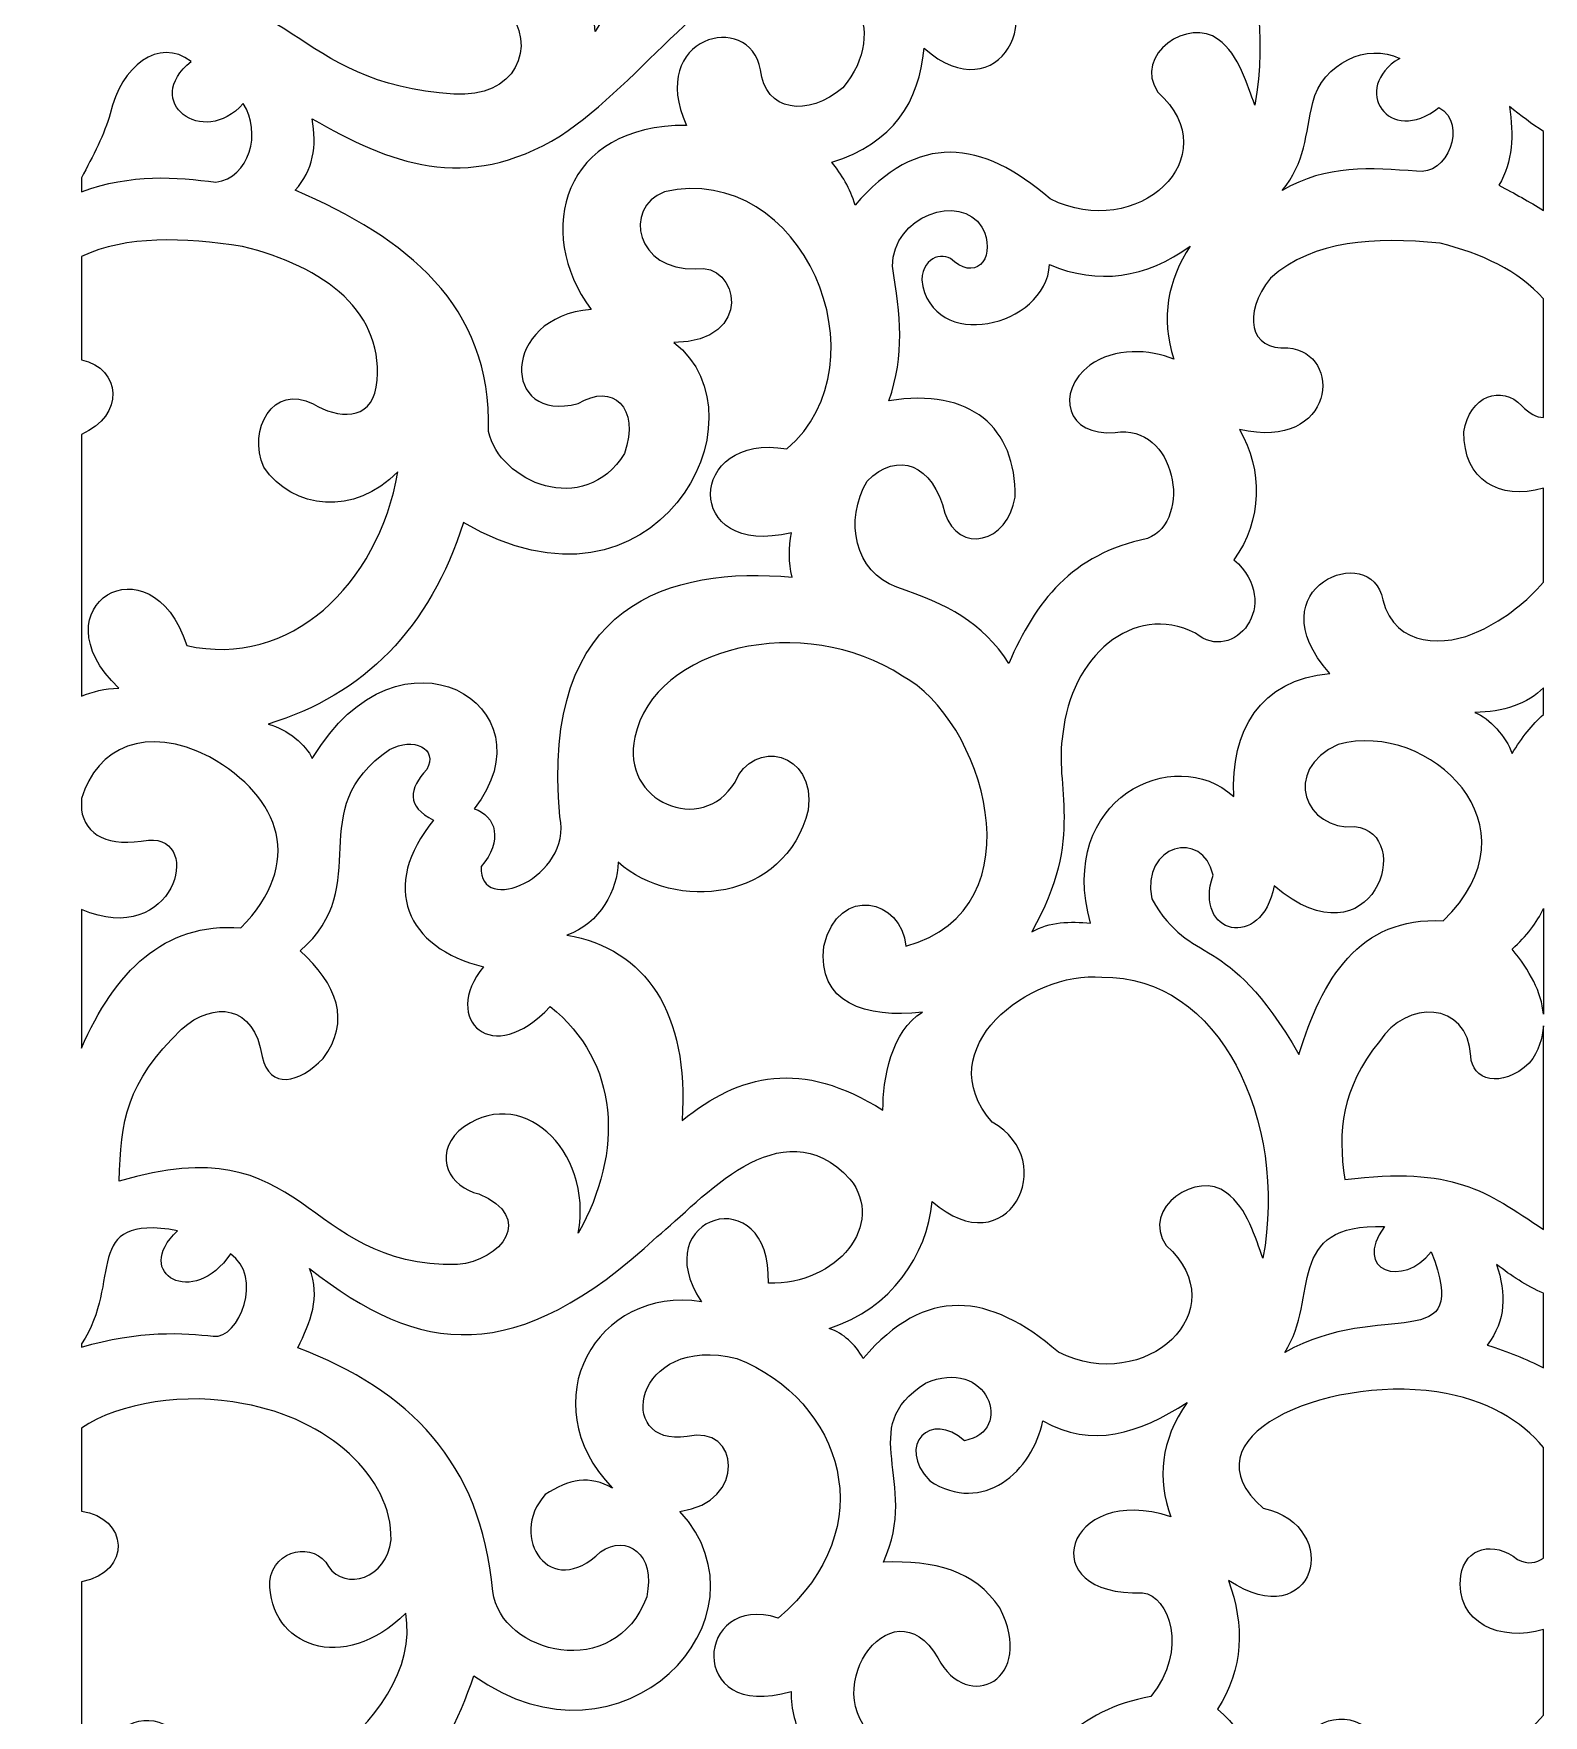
# Model space of a CAD drawing. Header units: centimetres. Extents: x -61 to 59, y -102 to 102.
# Drawn here: x -61 to -11.1, y -49.6 to 5.9 of the extents above; entities that cross this region are included whole.
import ezdxf

# ---------------------------------------------------------------- set-up
doc = ezdxf.new("R2010")
doc.units = ezdxf.units.CM
doc.header["$MEASUREMENT"] = 0
doc.layers.add('layer 1', color=7, linetype='Continuous')

msp = doc.modelspace()

# ---------------------------------------------------------------- linework, layer by layer
at = {"layer": 'layer 1', "color": 177}
for points, knots in [([(-47.17869, 19.18254), (-48.12421, 19.40841), (-48.16602, 20.54622), (-47.34706, 20.96128), (-47.34706, 20.96128), (-47.74066, 22.16985), (-50.29319, 21.0318), (-50.28095, 19.31227), (-50.28095, 19.31227), (-50.19797, 17.55398), (-50.2921, 16.01241), (-51.69358, 14.89542), (-51.69358, 14.89542), (-50.78272, 14.0895), (-50.25472, 13.17414), (-50.56903, 12.01797), (-50.56903, 12.01797), (-51.31139, 10.15633), (-52.92302, 10.61216), (-53.12205, 11.7773), (-53.12205, 11.7773), (-53.21159, 13.53609), (-55.30405, 13.3037), (-56.37072, 11.57967), (-56.37072, 11.57967), (-57.21999, 10.21573), (-57.54542, 9.0373), (-57.44581, 7.17041), (-57.44581, 7.17041), (-52.56531, 7.80266), (-52.47169, 4.25697), (-47.11823, 3.93129), (-47.11823, 3.93129), (-45.12601, 3.77405), (-44.28771, 5.46731), (-45.39342, 6.80161), (-45.39342, 6.80161), (-48.13878, 7.43852), (-47.2131, 9.98483), (-45.05166, 9.69696), (-45.05166, 9.69696), (-43.22343, 9.32042), (-42.58026, 7.97521), (-42.45056, 5.99951), (-42.45056, 5.99951), (-40.75344, 8.57448), (-41.63214, 12.47803), (-43.70748, 12.85594), (-43.70748, 12.85594), (-45.16601, 10.90348), (-47.1383, 12.51285), (-45.7348, 14.17203), (-45.7348, 14.17203), (-48.69024, 15.01027), (-48.86226, 18.03565), (-47.17869, 19.18254)], [0, 0, 0, 0, 0.06666667, 0.06666667, 0.06666667, 0.06666667, 0.13333333, 0.13333333, 0.13333333, 0.13333333, 0.2, 0.2, 0.2, 0.2, 0.26666667, 0.26666667, 0.26666667, 0.26666667, 0.33333333, 0.33333333, 0.33333333, 0.33333333, 0.4, 0.4, 0.4, 0.4, 0.46666667, 0.46666667, 0.46666667, 0.46666667, 0.53333333, 0.53333333, 0.53333333, 0.53333333, 0.6, 0.6, 0.6, 0.6, 0.66666667, 0.66666667, 0.66666667, 0.66666667, 0.73333333, 0.73333333, 0.73333333, 0.73333333, 0.8, 0.8, 0.8, 0.8, 0.86666667, 0.86666667, 0.86666667, 0.86666667, 1, 1, 1, 1]), ([(-20.65993, 3.56565), (-19.82504, 8.11513), (-22.09404, 12.927), (-25.9794, 12.84465), (-25.9794, 12.84465), (-28.37261, 13.07529), (-31.73582, 10.47894), (-29.60836, 8.06553), (-29.60836, 8.06553), (-27.3053, 6.76927), (-29.10604, 3.25725), (-31.5876, 5.44351), (-31.5876, 5.44351), (-31.75148, 3.67942), (-32.58772, 2.31881), (-34.63707, 1.67709), (-34.63707, 1.67709), (-34.30482, 1.2759), (-34.03211, 0.81877), (-33.86557, 0.26187), (-33.86557, 0.26187), (-31.81039, 2.67186), (-29.68981, 2.43936), (-27.42054, 0.46625), (-27.42054, 0.46625), (-24.54667, -0.97396), (-21.48755, 1.86029), (-23.86003, 3.9875), (-23.86003, 3.9875), (-24.72382, 5.24096), (-22.79756, 6.48308), (-21.87005, 5.72973), (-21.87005, 5.72973), (-21.17269, 5.23892), (-20.90871, 4.20858), (-20.65993, 3.56565)], [0, 0, 0, 0, 0.1, 0.1, 0.1, 0.1, 0.2, 0.2, 0.2, 0.2, 0.3, 0.3, 0.3, 0.3, 0.4, 0.4, 0.4, 0.4, 0.5, 0.5, 0.5, 0.5, 0.6, 0.6, 0.6, 0.6, 0.7, 0.7, 0.7, 0.7, 0.8, 0.8, 0.8, 0.8, 1, 1, 1, 1]), ([(-51.80365, 3.11043), (-51.6347, 2.21238), (-51.77337, 1.41273), (-52.36162, 0.75681), (-52.36162, 0.75681), (-48.70157, -0.83523), (-45.8666, -3.00024), (-45.97828, -7.21145), (-45.97828, -7.21145), (-45.61203, -8.87405), (-42.82435, -10.08719), (-41.48426, -7.94175), (-41.48426, -7.94175), (-40.95838, -6.39894), (-41.86901, -5.59996), (-43.01293, -6.28436), (-43.01293, -6.28436), (-45.5586, -6.98672), (-45.5985, -3.43083), (-42.58993, -3.17852), (-42.58993, -3.17852), (-44.497, -0.60715), (-43.50249, 2.92789), (-39.43767, 2.89371), (-39.43767, 2.89371), (-40.76542, 5.82453), (-37.36415, 6.72695), (-36.98787, 4.72536), (-36.98787, 4.72536), (-36.84902, 3.36002), (-35.4357, 3.14331), (-34.26763, 4.14052), (-34.26763, 4.14052), (-32.66383, 6.05261), (-34.04912, 8.26344), (-36.1905, 8.05575), (-36.1905, 8.05575), (-38.53644, 8.01314), (-40.85103, 4.36174), (-43.60263, 2.54956), (-43.60263, 2.54956), (-46.75492, 0.6242), (-49.26113, 1.65525), (-51.80365, 3.11043)], [0, 0, 0, 0, 0.08333333, 0.08333333, 0.08333333, 0.08333333, 0.16666667, 0.16666667, 0.16666667, 0.16666667, 0.25, 0.25, 0.25, 0.25, 0.33333333, 0.33333333, 0.33333333, 0.33333333, 0.41666667, 0.41666667, 0.41666667, 0.41666667, 0.5, 0.5, 0.5, 0.5, 0.58333333, 0.58333333, 0.58333333, 0.58333333, 0.66666667, 0.66666667, 0.66666667, 0.66666667, 0.75, 0.75, 0.75, 0.75, 0.83333333, 0.83333333, 0.83333333, 0.83333333, 1, 1, 1, 1]), ([(-59.42762, 1.16585), (-59.04524, 1.86999), (-58.65446, 2.62315), (-58.47594, 3.27937), (-58.47594, 3.27937), (-58.1034, 4.85993), (-56.8884, 5.81805), (-55.80031, 5.00789), (-55.80031, 5.00789), (-57.45228, 3.68562), (-55.41705, 2.12088), (-54.07923, 3.61468), (-54.07923, 3.61468), (-53.45283, 2.65516), (-53.88618, 1.16003), (-54.98101, 1.01749), (-54.98101, 1.01749), (-56.28794, 1.19239), (-57.77292, 1.3115), (-59.42762, 0.7002), (-59.42762, 0.7002), (-59.42762, 0.7002), (-59.42762, 1.16585), (-59.42762, 1.16585)], [0, 0, 0, 0, 0.14285714, 0.14285714, 0.14285714, 0.14285714, 0.28571429, 0.28571429, 0.28571429, 0.28571429, 0.42857143, 0.42857143, 0.42857143, 0.42857143, 0.57142857, 0.57142857, 0.57142857, 0.57142857, 0.71428571, 0.71428571, 0.71428571, 0.71428571, 1, 1, 1, 1]), ([(-15.87441, 5.10878), (-16.93532, 5.6336), (-18.42845, 4.95193), (-18.74777, 3.64907), (-18.74777, 3.64907), (-18.99193, 2.62652), (-18.99046, 1.64885), (-19.75985, 0.74554), (-19.75985, 0.74554), (-18.30211, 1.60858), (-16.81082, 1.49243), (-15.31548, 1.38182), (-15.31548, 1.38182), (-14.30431, 1.21261), (-13.60961, 2.92966), (-14.57668, 3.49048), (-14.57668, 3.49048), (-16.22258, 2.16448), (-17.53846, 4.12477), (-15.87441, 5.10878)], [0, 0, 0, 0, 0.16666667, 0.16666667, 0.16666667, 0.16666667, 0.33333333, 0.33333333, 0.33333333, 0.33333333, 0.5, 0.5, 0.5, 0.5, 0.66666667, 0.66666667, 0.66666667, 0.66666667, 1, 1, 1, 1]), ([(-11.12762, 0.08679), (-11.58876, 0.37724), (-12.07962, 0.6514), (-12.59687, 0.91677), (-12.59687, 0.91677), (-12.12788, 1.72031), (-12.10727, 2.56559), (-12.25152, 3.51885), (-12.25152, 3.51885), (-11.87757, 3.21711), (-11.50453, 2.93968), (-11.12762, 2.6962), (-11.12762, 2.6962), (-11.12762, 2.6962), (-11.12762, 0.08679), (-11.12762, 0.08679)], [0, 0, 0, 0, 0.2, 0.2, 0.2, 0.2, 0.4, 0.4, 0.4, 0.4, 0.6, 0.6, 0.6, 0.6, 1, 1, 1, 1]), ([(-39.85296, -4.27644), (-37.15037, -4.24004), (-37.72723, -1.6143), (-39.12852, -1.83734), (-39.12852, -1.83734), (-41.08638, -1.92237), (-41.5517, 0.15652), (-40.16519, 0.70597), (-40.16519, 0.70597), (-35.60541, 1.71661), (-32.77839, -4.9304), (-36.11871, -7.78734), (-36.11871, -7.78734), (-39.41685, -7.20604), (-39.60333, -11.43146), (-35.96331, -10.55602), (-35.96331, -10.55602), (-36.06209, -11.04605), (-36.07009, -11.535), (-35.94542, -12.02234), (-35.94542, -12.02234), (-39.91834, -11.66201), (-44.29492, -12.85418), (-43.61634, -19.93797), (-43.61634, -19.93797), (-43.20082, -21.9305), (-46.29748, -23.24294), (-46.22011, -21.57966), (-46.22011, -21.57966), (-45.48487, -20.73581), (-45.72104, -19.89563), (-46.45301, -19.67184), (-46.45301, -19.67184), (-43.76951, -16.27634), (-48.91785, -13.15359), (-51.79728, -18.01072), (-51.79728, -18.01072), (-52.01631, -17.55796), (-52.58869, -17.05015), (-53.25832, -16.87178), (-53.25832, -16.87178), (-50.09501, -15.91943), (-47.92125, -13.70992), (-46.8003, -10.21261), (-46.8003, -10.21261), (-40.4777, -13.95511), (-36.6442, -6.73069), (-39.85296, -4.27644)], [0, 0, 0, 0, 0.07692308, 0.07692308, 0.07692308, 0.07692308, 0.15384615, 0.15384615, 0.15384615, 0.15384615, 0.23076923, 0.23076923, 0.23076923, 0.23076923, 0.30769231, 0.30769231, 0.30769231, 0.30769231, 0.38461538, 0.38461538, 0.38461538, 0.38461538, 0.46153846, 0.46153846, 0.46153846, 0.46153846, 0.53846154, 0.53846154, 0.53846154, 0.53846154, 0.61538462, 0.61538462, 0.61538462, 0.61538462, 0.69230769, 0.69230769, 0.69230769, 0.69230769, 0.76923077, 0.76923077, 0.76923077, 0.76923077, 0.84615385, 0.84615385, 0.84615385, 0.84615385, 1, 1, 1, 1]), ([(-22.79618, -1.09326), (-24.24476, -2.13578), (-25.85127, -2.3963), (-27.43986, -1.69466), (-27.43986, -1.69466), (-27.55757, -3.77896), (-31.35309, -4.63885), (-31.66561, -2.20715), (-31.66561, -2.20715), (-31.61196, -1.38153), (-30.88525, -1.27142), (-30.58351, -1.60733), (-30.58351, -1.60733), (-29.79361, -2.24017), (-29.18265, -1.37374), (-29.67563, -0.46492), (-29.67563, -0.46492), (-30.37763, 0.68961), (-32.63074, -0.0922), (-32.63482, -1.75807), (-32.63482, -1.75807), (-32.36142, -3.38524), (-32.22211, -4.67212), (-32.74819, -6.20097), (-32.74819, -6.20097), (-30.04682, -5.75771), (-28.53613, -7.09303), (-28.58217, -9.3765), (-28.58217, -9.3765), (-28.80439, -10.90861), (-30.44807, -11.27087), (-30.9012, -9.90762), (-30.9012, -9.90762), (-31.28405, -8.2921), (-32.45582, -7.8385), (-33.47008, -8.84955), (-33.47008, -8.84955), (-34.22589, -10.14897), (-33.88431, -11.8626), (-32.48511, -12.35359), (-32.48511, -12.35359), (-30.80914, -12.92374), (-29.67697, -13.49951), (-28.7875, -14.86804), (-28.7875, -14.86804), (-27.89786, -12.82969), (-26.72984, -11.26838), (-24.20773, -10.74774), (-24.20773, -10.74774), (-22.68742, -10.14429), (-23.27486, -6.92856), (-25.27711, -7.2411), (-25.27711, -7.2411), (-26.87614, -7.4003), (-27.27838, -5.91422), (-26.11081, -5.02005), (-26.11081, -5.02005), (-25.30424, -4.44439), (-24.12356, -4.48239), (-23.3372, -4.82906), (-23.3372, -4.82906), (-23.78185, -3.443), (-23.52797, -2.2143), (-22.79618, -1.09326)], [0, 0, 0, 0, 0.05882353, 0.05882353, 0.05882353, 0.05882353, 0.11764706, 0.11764706, 0.11764706, 0.11764706, 0.17647059, 0.17647059, 0.17647059, 0.17647059, 0.23529412, 0.23529412, 0.23529412, 0.23529412, 0.29411765, 0.29411765, 0.29411765, 0.29411765, 0.35294118, 0.35294118, 0.35294118, 0.35294118, 0.41176471, 0.41176471, 0.41176471, 0.41176471, 0.47058824, 0.47058824, 0.47058824, 0.47058824, 0.52941176, 0.52941176, 0.52941176, 0.52941176, 0.58823529, 0.58823529, 0.58823529, 0.58823529, 0.64705882, 0.64705882, 0.64705882, 0.64705882, 0.70588235, 0.70588235, 0.70588235, 0.70588235, 0.76470588, 0.76470588, 0.76470588, 0.76470588, 0.82352941, 0.82352941, 0.82352941, 0.82352941, 0.88235294, 0.88235294, 0.88235294, 0.88235294, 1, 1, 1, 1]), ([(-59.42779, -1.43075), (-57.92174, -0.7418), (-56.07086, -0.79483), (-54.09895, -1.10832), (-54.09895, -1.10832), (-51.39863, -1.75466), (-49.34058, -3.28362), (-49.68399, -5.74804), (-49.68399, -5.74804), (-49.88155, -6.87654), (-50.94827, -6.78749), (-51.77262, -6.29736), (-51.77262, -6.29736), (-53.09748, -5.63253), (-53.94165, -7.13392), (-53.40241, -8.39163), (-53.40241, -8.39163), (-52.44148, -9.78705), (-50.39294, -10.02685), (-48.97141, -8.5395), (-48.97141, -8.5395), (-49.61952, -12.30434), (-52.56134, -15.0467), (-55.94661, -14.27773), (-55.94661, -14.27773), (-57.12929, -10.63974), (-61.00428, -12.99864), (-58.19206, -15.68785), (-58.19206, -15.68785), (-58.65226, -15.7023), (-59.06294, -15.79477), (-59.42762, -15.95405), (-59.42762, -15.95405), (-59.42762, -15.95405), (-59.42797, -7.30747), (-59.42797, -7.30747), (-59.42797, -7.30747), (-57.98138, -6.691), (-58.09874, -5.12637), (-59.42779, -4.84628), (-59.42779, -4.84628), (-59.42779, -4.84628), (-59.42779, -1.43075), (-59.42779, -1.43075)], [0, 0, 0, 0, 0.08333333, 0.08333333, 0.08333333, 0.08333333, 0.16666667, 0.16666667, 0.16666667, 0.16666667, 0.25, 0.25, 0.25, 0.25, 0.33333333, 0.33333333, 0.33333333, 0.33333333, 0.41666667, 0.41666667, 0.41666667, 0.41666667, 0.5, 0.5, 0.5, 0.5, 0.58333333, 0.58333333, 0.58333333, 0.58333333, 0.66666667, 0.66666667, 0.66666667, 0.66666667, 0.75, 0.75, 0.75, 0.75, 0.83333333, 0.83333333, 0.83333333, 0.83333333, 1, 1, 1, 1]), ([(-11.12762, -12.18502), (-11.6683, -12.82094), (-12.35418, -13.37486), (-13.25514, -13.80901), (-13.25514, -13.80901), (-14.33952, -14.31825), (-16.02515, -14.37942), (-16.43135, -12.76884), (-16.43135, -12.76884), (-16.79077, -10.78723), (-20.72872, -12.36157), (-18.18248, -15.19951), (-18.18248, -15.19951), (-20.50229, -15.40564), (-21.45902, -17.11435), (-21.35929, -19.26078), (-21.35929, -19.26078), (-23.31461, -17.49009), (-27.23045, -19.33183), (-26.09004, -23.45242), (-26.09004, -23.45242), (-26.75632, -23.37512), (-27.4423, -23.40241), (-28.02986, -23.73132), (-28.02986, -23.73132), (-26.24545, -20.59492), (-27.31334, -18.92839), (-26.99932, -17.19267), (-26.99932, -17.19267), (-26.75579, -14.68611), (-24.70788, -12.8244), (-22.61927, -13.87094), (-22.61927, -13.87094), (-21.37561, -14.9207), (-19.69962, -12.90997), (-21.34996, -11.4461), (-21.34996, -11.4461), (-20.40823, -10.15336), (-20.38832, -8.48384), (-21.17191, -7.14911), (-21.17191, -7.14911), (-17.98865, -7.87173), (-17.72143, -4.60013), (-19.57078, -4.44787), (-19.57078, -4.44787), (-20.84767, -4.53329), (-21.07176, -3.34189), (-20.14354, -2.1503), (-20.14354, -2.1503), (-18.67608, -0.86484), (-16.7331, -0.79513), (-14.5429, -0.99252), (-14.5429, -0.99252), (-13.18432, -1.33703), (-11.93542, -1.90113), (-11.12762, -2.82951), (-11.12762, -2.82951), (-11.12762, -2.82951), (-11.12762, -6.75359), (-11.12762, -6.75359), (-11.12762, -6.75359), (-11.35133, -6.74269), (-11.59465, -6.62347), (-11.83755, -6.36471), (-11.83755, -6.36471), (-12.49929, -5.65674), (-13.5772, -6.02613), (-13.75449, -7.22618), (-13.75449, -7.22618), (-13.76809, -8.8111), (-12.59331, -9.49627), (-11.12763, -9.08584), (-11.12763, -9.08584), (-11.12763, -9.08584), (-11.12762, -12.18502), (-11.12762, -12.18502)], [0, 0, 0, 0, 0.05, 0.05, 0.05, 0.05, 0.1, 0.1, 0.1, 0.1, 0.15, 0.15, 0.15, 0.15, 0.2, 0.2, 0.2, 0.2, 0.25, 0.25, 0.25, 0.25, 0.3, 0.3, 0.3, 0.3, 0.35, 0.35, 0.35, 0.35, 0.4, 0.4, 0.4, 0.4, 0.45, 0.45, 0.45, 0.45, 0.5, 0.5, 0.5, 0.5, 0.55, 0.55, 0.55, 0.55, 0.6, 0.6, 0.6, 0.6, 0.65, 0.65, 0.65, 0.65, 0.7, 0.7, 0.7, 0.7, 0.75, 0.75, 0.75, 0.75, 0.8, 0.8, 0.8, 0.8, 0.85, 0.85, 0.85, 0.85, 0.9, 0.9, 0.9, 0.9, 1, 1, 1, 1]), ([(-37.83214, -18.79144), (-38.92062, -20.58553), (-41.63031, -19.43884), (-41.13955, -17.30243), (-41.13955, -17.30243), (-40.53, -14.31827), (-35.55114, -13.14363), (-32.30206, -15.28805), (-32.30206, -15.28805), (-29.68385, -16.64982), (-27.65683, -22.95236), (-32.19314, -24.21165), (-32.19314, -24.21165), (-32.3012, -22.65386), (-34.41294, -22.14538), (-34.89586, -24.20274), (-34.89586, -24.20274), (-35.13447, -26.07653), (-33.51214, -26.6098), (-31.64286, -26.38379), (-31.64286, -26.38379), (-32.66763, -27.00078), (-32.95805, -28.59568), (-32.94412, -29.62606), (-32.94412, -29.62606), (-35.65673, -27.9167), (-37.64869, -28.42288), (-39.58138, -29.95848), (-39.58138, -29.95848), (-39.33947, -26.42667), (-40.78064, -24.28371), (-43.38519, -23.84545), (-43.38519, -23.84545), (-42.29505, -23.47249), (-41.70496, -22.32698), (-41.69665, -21.43648), (-41.69665, -21.43648), (-39.81675, -23.08515), (-36.19052, -22.74824), (-35.41149, -19.72038), (-35.41149, -19.72038), (-35.15617, -17.75433), (-37.24914, -17.35228), (-37.83214, -18.79144)], [0, 0, 0, 0, 0.08333333, 0.08333333, 0.08333333, 0.08333333, 0.16666667, 0.16666667, 0.16666667, 0.16666667, 0.25, 0.25, 0.25, 0.25, 0.33333333, 0.33333333, 0.33333333, 0.33333333, 0.41666667, 0.41666667, 0.41666667, 0.41666667, 0.5, 0.5, 0.5, 0.5, 0.58333333, 0.58333333, 0.58333333, 0.58333333, 0.66666667, 0.66666667, 0.66666667, 0.66666667, 0.75, 0.75, 0.75, 0.75, 0.83333333, 0.83333333, 0.83333333, 0.83333333, 1, 1, 1, 1]), ([(-11.12763, -16.55564), (-11.49679, -16.89186), (-11.84616, -17.31947), (-12.15826, -17.84953), (-12.15826, -17.84953), (-12.36334, -17.28067), (-12.90713, -16.68974), (-13.3871, -16.48743), (-13.3871, -16.48743), (-12.48117, -16.48724), (-11.60331, -16.18951), (-11.12762, -15.67409), (-11.12762, -15.67409), (-11.12762, -15.67409), (-11.12763, -16.55564), (-11.12763, -16.55564)], [0, 0, 0, 0, 0.2, 0.2, 0.2, 0.2, 0.4, 0.4, 0.4, 0.4, 0.6, 0.6, 0.6, 0.6, 1, 1, 1, 1]), ([(-59.42762, -19.33121), (-58.90552, -17.63803), (-57.2943, -16.88719), (-55.18939, -17.9558), (-55.18939, -17.9558), (-52.80909, -19.29899), (-52.06317, -21.47573), (-54.15674, -23.59979), (-54.15674, -23.59979), (-56.72141, -23.41394), (-58.3116, -25.05218), (-59.42762, -27.57853), (-59.42762, -27.57853), (-59.42762, -27.57853), (-59.42778, -22.99856), (-59.42778, -22.99856), (-59.42778, -22.99856), (-56.34743, -24.31084), (-55.37166, -20.56995), (-57.209, -20.70401), (-57.209, -20.70401), (-58.53294, -20.95306), (-59.3009, -20.53751), (-59.42762, -19.70187), (-59.42762, -19.70187), (-59.42762, -19.70187), (-59.42762, -19.33121), (-59.42762, -19.33121)], [0, 0, 0, 0, 0.125, 0.125, 0.125, 0.125, 0.25, 0.25, 0.25, 0.25, 0.375, 0.375, 0.375, 0.375, 0.5, 0.5, 0.5, 0.5, 0.625, 0.625, 0.625, 0.625, 0.75, 0.75, 0.75, 0.75, 1, 1, 1, 1]), ([(-17.3665, -20.25958), (-18.97102, -20.3979), (-19.81234, -18.41088), (-17.90248, -17.54255), (-17.90248, -17.54255), (-14.89539, -16.73762), (-11.16536, -20.2397), (-14.4374, -23.3664), (-14.4374, -23.3664), (-17.24104, -23.22421), (-18.44404, -25.32056), (-19.20212, -27.78227), (-19.20212, -27.78227), (-21.67977, -23.5434), (-22.72048, -24.99916), (-24.06575, -22.64302), (-24.06575, -22.64302), (-24.42861, -20.86062), (-22.36711, -20.31265), (-22.0398, -21.86696), (-22.0398, -21.86696), (-22.70388, -23.82736), (-20.42762, -24.37233), (-20.02424, -22.21947), (-20.02424, -22.21947), (-16.73425, -24.99542), (-15.31981, -20.44235), (-17.3665, -20.25958)], [0, 0, 0, 0, 0.125, 0.125, 0.125, 0.125, 0.25, 0.25, 0.25, 0.25, 0.375, 0.375, 0.375, 0.375, 0.5, 0.5, 0.5, 0.5, 0.625, 0.625, 0.625, 0.625, 0.75, 0.75, 0.75, 0.75, 1, 1, 1, 1]), ([(-47.7893, -20.04431), (-48.71335, -19.59123), (-48.60168, -19.01024), (-48.01923, -18.37108), (-48.01923, -18.37108), (-47.62258, -17.68187), (-48.47248, -17.28022), (-49.24236, -17.71559), (-49.24236, -17.71559), (-52.18203, -19.69292), (-49.67949, -22.18224), (-52.19862, -24.36158), (-52.19862, -24.36158), (-50.99095, -25.45022), (-50.5008, -26.69428), (-51.44294, -27.91395), (-51.44294, -27.91395), (-52.22371, -28.74405), (-53.21639, -28.9447), (-53.45492, -27.85471), (-53.45492, -27.85471), (-53.71338, -26.13292), (-55.04678, -26.00851), (-56.11782, -26.94343), (-56.11782, -26.94343), (-57.95622, -28.741), (-58.12252, -29.96973), (-58.17449, -31.97133), (-58.17449, -31.97133), (-51.91131, -30.07427), (-52.19847, -34.80332), (-47.00258, -34.72103), (-47.00258, -34.72103), (-45.55137, -34.58813), (-44.4198, -33.17063), (-46.29781, -32.38692), (-46.29781, -32.38692), (-47.24364, -32.16113), (-47.82491, -31.16258), (-46.9518, -30.29985), (-46.9518, -30.29985), (-44.97069, -28.66543), (-42.4991, -30.91199), (-43.01365, -33.68767), (-43.01365, -33.68767), (-41.49607, -31.00143), (-41.64427, -28.01429), (-43.94308, -26.19872), (-43.94308, -26.19872), (-45.82822, -28.2684), (-47.57998, -26.63458), (-46.13797, -24.88468), (-46.13797, -24.88468), (-48.70573, -24.2779), (-49.58108, -22.2197), (-47.7893, -20.04431)], [0, 0, 0, 0, 0.06666667, 0.06666667, 0.06666667, 0.06666667, 0.13333333, 0.13333333, 0.13333333, 0.13333333, 0.2, 0.2, 0.2, 0.2, 0.26666667, 0.26666667, 0.26666667, 0.26666667, 0.33333333, 0.33333333, 0.33333333, 0.33333333, 0.4, 0.4, 0.4, 0.4, 0.46666667, 0.46666667, 0.46666667, 0.46666667, 0.53333333, 0.53333333, 0.53333333, 0.53333333, 0.6, 0.6, 0.6, 0.6, 0.66666667, 0.66666667, 0.66666667, 0.66666667, 0.73333333, 0.73333333, 0.73333333, 0.73333333, 0.8, 0.8, 0.8, 0.8, 0.86666667, 0.86666667, 0.86666667, 0.86666667, 1, 1, 1, 1]), ([(-11.12762, -26.45123), (-11.12762, -26.45123), (-11.12762, -22.96286), (-11.12762, -22.96286), (-11.12762, -22.96286), (-11.34295, -23.43154), (-11.67295, -23.87104), (-12.1633, -24.30237), (-12.1633, -24.30237), (-11.57408, -25.01566), (-11.18674, -25.73145), (-11.12762, -26.45123)], [0, 0, 0, 0, 0.25, 0.25, 0.25, 0.25, 0.5, 0.5, 0.5, 0.5, 1, 1, 1, 1]), ([(-20.39088, -34.51466), (-19.55599, -29.96518), (-21.82499, -25.1533), (-25.71035, -25.23565), (-25.71035, -25.23565), (-28.10356, -25.00502), (-31.46677, -27.60136), (-29.33931, -30.01477), (-29.33931, -30.01477), (-27.03625, -31.31103), (-28.83699, -34.82305), (-31.31855, -32.6368), (-31.31855, -32.6368), (-31.48243, -34.40088), (-32.66967, -36.18479), (-34.71901, -36.82651), (-34.71901, -36.82651), (-34.24281, -37.00596), (-33.88035, -37.32682), (-33.59652, -37.81843), (-33.59652, -37.81843), (-31.54134, -35.40845), (-29.42076, -35.64095), (-27.15149, -37.61406), (-27.15149, -37.61406), (-24.27762, -39.05427), (-21.2185, -36.22002), (-23.59098, -34.09281), (-23.59098, -34.09281), (-24.45477, -32.83935), (-22.52851, -31.59723), (-21.601, -32.35057), (-21.601, -32.35057), (-20.90364, -32.84139), (-20.63966, -33.87173), (-20.39088, -34.51466)], [0, 0, 0, 0, 0.1, 0.1, 0.1, 0.1, 0.2, 0.2, 0.2, 0.2, 0.3, 0.3, 0.3, 0.3, 0.4, 0.4, 0.4, 0.4, 0.5, 0.5, 0.5, 0.5, 0.6, 0.6, 0.6, 0.6, 0.7, 0.7, 0.7, 0.7, 0.8, 0.8, 0.8, 0.8, 1, 1, 1, 1]), ([(-11.12762, -33.56058), (-13.02234, -32.29026), (-14.09302, -31.46902), (-17.68519, -31.91196), (-17.68519, -31.91196), (-17.93363, -30.29304), (-17.80018, -28.92615), (-16.54664, -27.35179), (-16.54664, -27.35179), (-15.66774, -25.97924), (-13.63177, -26.00333), (-13.52388, -27.83864), (-13.52388, -27.83864), (-13.51024, -28.61811), (-12.5117, -28.94368), (-11.59361, -28.06651), (-11.59361, -28.06651), (-11.26679, -27.66203), (-11.16199, -27.24209), (-11.12762, -26.8321), (-11.12762, -26.8321), (-11.12762, -26.8321), (-11.12762, -33.56058), (-11.12762, -33.56058)], [0, 0, 0, 0, 0.14285714, 0.14285714, 0.14285714, 0.14285714, 0.28571429, 0.28571429, 0.28571429, 0.28571429, 0.42857143, 0.42857143, 0.42857143, 0.42857143, 0.57142857, 0.57142857, 0.57142857, 0.57142857, 0.71428571, 0.71428571, 0.71428571, 0.71428571, 1, 1, 1, 1]), ([(-51.88753, -34.84678), (-51.51943, -35.81663), (-51.85187, -36.59302), (-52.27458, -37.47074), (-52.27458, -37.47074), (-48.61391, -38.87081), (-46.21978, -41.21696), (-45.83419, -45.51353), (-45.83419, -45.51353), (-45.57324, -47.58503), (-41.78372, -48.52451), (-40.7515, -45.69242), (-40.7515, -45.69242), (-40.4408, -44.257), (-41.41231, -43.61939), (-42.27812, -44.20261), (-42.27812, -44.20261), (-43.92002, -45.85678), (-45.36389, -43.7095), (-44.10287, -42.31839), (-44.10287, -42.31839), (-43.34276, -41.80105), (-42.60062, -41.66976), (-41.88474, -42.10276), (-41.88474, -42.10276), (-44.61526, -39.2449), (-42.39116, -35.42188), (-38.94298, -35.94929), (-38.94298, -35.94929), (-40.82821, -33.11603), (-36.62598, -31.82168), (-36.72971, -35.33566), (-36.72971, -35.33566), (-34.43307, -35.38799), (-32.85074, -33.38675), (-34.03671, -31.89632), (-34.03671, -31.89632), (-36.32954, -29.42422), (-38.95631, -32.6262), (-40.40114, -33.7989), (-40.40114, -33.7989), (-45.0954, -38.14094), (-48.25066, -37.72647), (-51.88753, -34.84678)], [0, 0, 0, 0, 0.08333333, 0.08333333, 0.08333333, 0.08333333, 0.16666667, 0.16666667, 0.16666667, 0.16666667, 0.25, 0.25, 0.25, 0.25, 0.33333333, 0.33333333, 0.33333333, 0.33333333, 0.41666667, 0.41666667, 0.41666667, 0.41666667, 0.5, 0.5, 0.5, 0.5, 0.58333333, 0.58333333, 0.58333333, 0.58333333, 0.66666667, 0.66666667, 0.66666667, 0.66666667, 0.75, 0.75, 0.75, 0.75, 0.83333333, 0.83333333, 0.83333333, 0.83333333, 1, 1, 1, 1]), ([(-59.42762, -37.33789), (-58.02322, -35.29981), (-59.49539, -33.02915), (-56.25107, -33.60138), (-56.25107, -33.60138), (-57.78037, -35.04293), (-55.69336, -36.17736), (-54.50381, -34.36637), (-54.50381, -34.36637), (-53.40567, -35.08065), (-54.20459, -37.20437), (-55.07378, -37.09017), (-55.07378, -37.09017), (-55.98102, -36.97104), (-57.55141, -36.88192), (-59.4278, -37.45306), (-59.4278, -37.45306), (-59.4278, -37.45306), (-59.42762, -37.33789), (-59.42762, -37.33789)], [0, 0, 0, 0, 0.16666667, 0.16666667, 0.16666667, 0.16666667, 0.33333333, 0.33333333, 0.33333333, 0.33333333, 0.5, 0.5, 0.5, 0.5, 0.66666667, 0.66666667, 0.66666667, 0.66666667, 1, 1, 1, 1]), ([(-16.37629, -33.46806), (-19.72285, -33.34828), (-18.50383, -35.81852), (-19.66904, -37.62053), (-19.66904, -37.62053), (-16.46479, -35.80759), (-13.45032, -37.85402), (-14.83459, -34.29536), (-14.83459, -34.29536), (-15.73483, -35.49353), (-17.46862, -34.9479), (-16.37629, -33.46806)], [0, 0, 0, 0, 0.25, 0.25, 0.25, 0.25, 0.5, 0.5, 0.5, 0.5, 1, 1, 1, 1]), ([(-11.12762, -38.12605), (-11.69454, -37.8368), (-12.31476, -37.58628), (-12.98496, -37.37924), (-12.98496, -37.37924), (-12.35236, -36.55792), (-12.35945, -35.69209), (-12.67181, -34.71466), (-12.67181, -34.71466), (-12.20438, -35.09303), (-11.68304, -35.41909), (-11.12763, -35.67026), (-11.12763, -35.67026), (-11.12763, -35.67026), (-11.12762, -38.12605), (-11.12762, -38.12605)], [0, 0, 0, 0, 0.2, 0.2, 0.2, 0.2, 0.4, 0.4, 0.4, 0.4, 0.6, 0.6, 0.6, 0.6, 1, 1, 1, 1]), ([(-46.46015, -48.29711), (-47.43993, -51.20624), (-49.27847, -53.98298), (-52.6715, -54.34383), (-52.6715, -54.34383), (-52.17363, -54.65288), (-51.78798, -55.06541), (-51.56638, -55.62928), (-51.56638, -55.62928), (-48.7467, -51.25345), (-43.43079, -54.48925), (-46.30498, -57.57631), (-46.30498, -57.57631), (-45.39681, -57.87243), (-45.29212, -58.60044), (-45.75202, -59.96839), (-45.75202, -59.96839), (-45.77236, -61.01965), (-43.57294, -60.98931), (-43.85105, -59.5157), (-43.85105, -59.5157), (-44.29485, -52.95606), (-41.58245, -49.75244), (-35.58203, -50.40604), (-35.58203, -50.40604), (-35.82726, -49.98378), (-35.99048, -49.41586), (-35.97852, -48.81864), (-35.97852, -48.81864), (-39.49693, -49.85323), (-39.13633, -45.49815), (-36.40618, -46.39359), (-36.40618, -46.39359), (-32.8856, -43.42877), (-34.29264, -39.19827), (-37.76786, -37.8205), (-37.76786, -37.8205), (-41.19147, -36.97015), (-41.84682, -40.78067), (-39.41246, -40.39654), (-39.41246, -40.39654), (-37.66982, -39.98594), (-37.4253, -42.57036), (-39.6546, -42.87166), (-39.6546, -42.87166), (-36.40618, -46.39359), (-41.56315, -51.79982), (-46.46015, -48.29711)], [0, 0, 0, 0, 0.07692308, 0.07692308, 0.07692308, 0.07692308, 0.15384615, 0.15384615, 0.15384615, 0.15384615, 0.23076923, 0.23076923, 0.23076923, 0.23076923, 0.30769231, 0.30769231, 0.30769231, 0.30769231, 0.38461538, 0.38461538, 0.38461538, 0.38461538, 0.46153846, 0.46153846, 0.46153846, 0.46153846, 0.53846154, 0.53846154, 0.53846154, 0.53846154, 0.61538462, 0.61538462, 0.61538462, 0.61538462, 0.69230769, 0.69230769, 0.69230769, 0.69230769, 0.76923077, 0.76923077, 0.76923077, 0.76923077, 0.84615385, 0.84615385, 0.84615385, 0.84615385, 1, 1, 1, 1]), ([(-22.8962, -39.27311), (-24.47591, -40.29938), (-26.06197, -40.80601), (-27.66556, -39.87604), (-27.66556, -39.87604), (-27.98913, -41.54383), (-29.64726, -43.00963), (-31.40197, -41.85957), (-31.40197, -41.85957), (-32.53019, -40.68264), (-31.35705, -39.53), (-30.25537, -40.53617), (-30.25537, -40.53617), (-28.55654, -40.22764), (-29.51038, -37.71679), (-31.5397, -38.64097), (-31.5397, -38.64097), (-33.89591, -40.12928), (-31.69902, -41.83875), (-32.92995, -44.54942), (-32.92995, -44.54942), (-31.24064, -44.48326), (-29.91657, -44.8232), (-29.08813, -46.05286), (-29.08813, -46.05286), (-27.87195, -48.42636), (-30.14497, -49.57844), (-31.1315, -47.71194), (-31.1315, -47.71194), (-32.65177, -45.06929), (-35.39185, -49.05648), (-32.89384, -50.56973), (-32.89384, -50.56973), (-31.46277, -51.0693), (-30.23868, -51.57392), (-28.67562, -53.16134), (-28.67562, -53.16134), (-27.85762, -50.95216), (-26.49735, -49.40341), (-24.09406, -48.98808), (-24.09406, -48.98808), (-22.84292, -47.44895), (-23.50057, -45.65341), (-24.36659, -45.555), (-24.36659, -45.555), (-28.05282, -45.70454), (-26.93445, -41.89874), (-23.4349, -43.05018), (-23.4349, -43.05018), (-23.88376, -41.79881), (-23.78797, -40.54081), (-22.8962, -39.27311)], [0, 0, 0, 0, 0.07142857, 0.07142857, 0.07142857, 0.07142857, 0.14285714, 0.14285714, 0.14285714, 0.14285714, 0.21428571, 0.21428571, 0.21428571, 0.21428571, 0.28571429, 0.28571429, 0.28571429, 0.28571429, 0.35714286, 0.35714286, 0.35714286, 0.35714286, 0.42857143, 0.42857143, 0.42857143, 0.42857143, 0.5, 0.5, 0.5, 0.5, 0.57142857, 0.57142857, 0.57142857, 0.57142857, 0.64285714, 0.64285714, 0.64285714, 0.64285714, 0.71428571, 0.71428571, 0.71428571, 0.71428571, 0.78571429, 0.78571429, 0.78571429, 0.78571429, 0.85714286, 0.85714286, 0.85714286, 0.85714286, 1, 1, 1, 1]), ([(-11.12762, -49.59675), (-12.29537, -51.02614), (-13.92855, -51.68564), (-16.04781, -51.52153), (-16.04781, -51.52153), (-16.9335, -47.98474), (-21.09478, -50.31964), (-18.20587, -53.0153), (-18.20587, -53.0153), (-20.37094, -53.28498), (-21.65865, -55.12571), (-21.37652, -57.3558), (-21.37652, -57.3558), (-23.59118, -54.70815), (-27.57087, -57.64785), (-26.0161, -61.72825), (-26.0161, -61.72825), (-26.73041, -61.56236), (-27.4423, -61.59901), (-28.15121, -61.88002), (-28.15121, -61.88002), (-27.07775, -60.21185), (-26.93431, -58.22343), (-27.13092, -56.21092), (-27.13092, -56.21092), (-27.17345, -53.89277), (-25.86151, -51.96936), (-23.71919, -51.23806), (-23.71919, -51.23806), (-21.8036, -53.12115), (-19.50035, -51.43882), (-21.89265, -49.40093), (-21.89265, -49.40093), (-21.02894, -48.06454), (-20.99561, -46.63892), (-21.53045, -45.15206), (-21.53045, -45.15206), (-18.68104, -47.02469), (-17.69043, -43.38485), (-20.38146, -42.76211), (-20.38146, -42.76211), (-23.07823, -40.44813), (-18.42416, -38.39414), (-14.64598, -38.92101), (-14.64598, -38.92101), (-12.98377, -39.17759), (-11.83171, -39.90654), (-11.12762, -40.75615), (-11.12762, -40.75615), (-11.12762, -40.75615), (-11.12762, -44.41276), (-11.12762, -44.41276), (-11.12762, -44.41276), (-11.36607, -44.57771), (-11.6343, -44.63411), (-11.9805, -44.46132), (-11.9805, -44.46132), (-12.77352, -43.82997), (-13.69652, -44.049), (-13.85961, -44.98707), (-13.85961, -44.98707), (-14.04683, -46.58863), (-12.51755, -47.18227), (-11.12762, -46.77328), (-11.12762, -46.77328), (-11.12762, -46.77328), (-11.12762, -49.59675), (-11.12762, -49.59675)], [0, 0, 0, 0, 0.05555556, 0.05555556, 0.05555556, 0.05555556, 0.11111111, 0.11111111, 0.11111111, 0.11111111, 0.16666667, 0.16666667, 0.16666667, 0.16666667, 0.22222222, 0.22222222, 0.22222222, 0.22222222, 0.27777778, 0.27777778, 0.27777778, 0.27777778, 0.33333333, 0.33333333, 0.33333333, 0.33333333, 0.38888889, 0.38888889, 0.38888889, 0.38888889, 0.44444444, 0.44444444, 0.44444444, 0.44444444, 0.5, 0.5, 0.5, 0.5, 0.55555556, 0.55555556, 0.55555556, 0.55555556, 0.61111111, 0.61111111, 0.61111111, 0.61111111, 0.66666667, 0.66666667, 0.66666667, 0.66666667, 0.72222222, 0.72222222, 0.72222222, 0.72222222, 0.77777778, 0.77777778, 0.77777778, 0.77777778, 0.83333333, 0.83333333, 0.83333333, 0.83333333, 0.88888889, 0.88888889, 0.88888889, 0.88888889, 1, 1, 1, 1]), ([(-59.42762, -40.11795), (-58.17938, -39.27464), (-55.96291, -38.92699), (-54.07, -39.31842), (-54.07, -39.31842), (-51.29004, -39.7943), (-49.14664, -41.75138), (-49.19666, -43.8052), (-49.19666, -43.8052), (-49.33799, -45.09571), (-50.70864, -45.51044), (-51.25996, -44.68933), (-51.25996, -44.68933), (-51.71708, -43.85689), (-53.06539, -44.10034), (-53.20245, -45.17396), (-53.20245, -45.17396), (-53.23674, -47.32351), (-50.77157, -48.28894), (-48.71244, -46.23524), (-48.71244, -46.23524), (-48.05733, -49.86783), (-54.14935, -53.70307), (-55.62503, -51.55806), (-55.62503, -51.55806), (-56.15106, -48.34713), (-60.32796, -49.81188), (-57.5912, -53.18958), (-57.5912, -53.18958), (-58.32529, -53.20984), (-58.936, -53.37488), (-59.42762, -53.6608), (-59.42762, -53.6608), (-59.42762, -53.6608), (-59.4278, -45.20139), (-59.4278, -45.20139), (-59.4278, -45.20139), (-57.71744, -44.87214), (-57.89764, -43.055), (-59.42762, -42.8674), (-59.42762, -42.8674), (-59.42762, -42.8674), (-59.42762, -40.11795), (-59.42762, -40.11795)], [0, 0, 0, 0, 0.08333333, 0.08333333, 0.08333333, 0.08333333, 0.16666667, 0.16666667, 0.16666667, 0.16666667, 0.25, 0.25, 0.25, 0.25, 0.33333333, 0.33333333, 0.33333333, 0.33333333, 0.41666667, 0.41666667, 0.41666667, 0.41666667, 0.5, 0.5, 0.5, 0.5, 0.58333333, 0.58333333, 0.58333333, 0.58333333, 0.66666667, 0.66666667, 0.66666667, 0.66666667, 0.75, 0.75, 0.75, 0.75, 0.83333333, 0.83333333, 0.83333333, 0.83333333, 1, 1, 1, 1])]:
    msp.add_open_spline(points, degree=3, knots=knots, dxfattribs=at)

doc.saveas('drawing.dxf')
